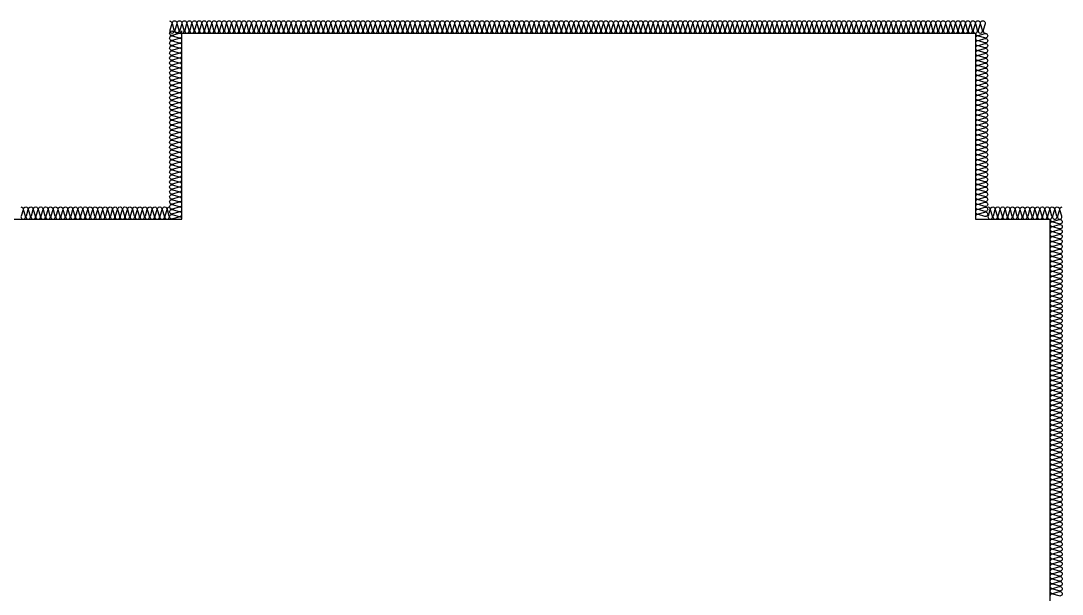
# Model space of a CAD drawing. Header units: millimetres. Extents: x 17311 to 801382, y -242618 to -104888.
# Drawn here: x 548611 to 552811, y -196841 to -194529 of the extents above; entities that cross this region are included whole.
import ezdxf

# ---------------------------------------------------------------- set-up
doc = ezdxf.new("R2010")
doc.units = ezdxf.units.MM
doc.header["$LTSCALE"] = 250
doc.layers.add('ISL', color=251, linetype='Continuous')

msp = doc.modelspace()

# ---------------------------------------------------------------- linework, layer by layer
at = {"layer": 'ISL'}
for points in [[(549210.7, -194529.5, -0.509039), (549219.5, -194541.6), (549211.8, -194567.4, 0.509267), (549220.7, -194579.5, 0.509267), (549229.5, -194567.4), (549221.8, -194541.6, -1.372593), (549239.5, -194541.6), (549231.8, -194567.4, 0.509267), (549240.7, -194579.5, 0.509267), (549249.5, -194567.4), (549241.8, -194541.6, -1.372593), (549259.5, -194541.6), (549251.8, -194567.4, 0.509267), (549260.7, -194579.5, 0.509267), (549269.5, -194567.4), (549261.8, -194541.6, -1.372593), (549279.5, -194541.6), (549271.8, -194567.4, 0.509267), (549280.7, -194579.5, 0.509267), (549289.5, -194567.4), (549281.8, -194541.6, -1.372593), (549299.5, -194541.6), (549291.8, -194567.4, 0.509267), (549300.7, -194579.5, 0.509267), (549309.5, -194567.4), (549301.8, -194541.6, -1.372593), (549319.5, -194541.6), (549311.8, -194567.4, 0.509267), (549320.7, -194579.5, 0.509267), (549329.5, -194567.4), (549321.8, -194541.6, -1.372593), (549339.5, -194541.6), (549331.8, -194567.4, 0.509267), (549340.7, -194579.5, 0.509267), (549349.5, -194567.4), (549341.8, -194541.6, -1.372593), (549359.5, -194541.6), (549351.8, -194567.4, 0.509267), (549360.7, -194579.5, 0.509267), (549369.5, -194567.4), (549361.8, -194541.6, -1.372593), (549379.5, -194541.6), (549371.8, -194567.4, 0.509267), (549380.7, -194579.5, 0.509267), (549389.5, -194567.4), (549381.8, -194541.6, -1.372593), (549399.5, -194541.6), (549391.8, -194567.4, 0.509267), (549400.7, -194579.5, 0.509267), (549409.5, -194567.4), (549401.8, -194541.6, -1.372593), (549419.5, -194541.6), (549411.8, -194567.4, 0.509267), (549420.7, -194579.5, 0.509267), (549429.5, -194567.4), (549421.8, -194541.6, -1.372593), (549439.5, -194541.6), (549431.8, -194567.4, 0.509267), (549440.7, -194579.5, 0.509267), (549449.5, -194567.4), (549441.8, -194541.6, -1.372593), (549459.5, -194541.6), (549451.8, -194567.4, 0.509267), (549460.7, -194579.5, 0.509267), (549469.5, -194567.4), (549461.8, -194541.6, -1.372593), (549479.5, -194541.6), (549471.8, -194567.4, 0.509267), (549480.7, -194579.5, 0.509267), (549489.5, -194567.4), (549481.8, -194541.6, -1.372593), (549499.5, -194541.6), (549491.8, -194567.4, 0.509267), (549500.7, -194579.5, 0.509267), (549509.5, -194567.4), (549501.8, -194541.6, -1.372593), (549519.5, -194541.6), (549511.8, -194567.4, 0.509267), (549520.7, -194579.5, 0.509267), (549529.5, -194567.4), (549521.8, -194541.6, -1.372593), (549539.5, -194541.6), (549531.8, -194567.4, 0.509267), (549540.7, -194579.5, 0.509267), (549549.5, -194567.4), (549541.8, -194541.6, -1.372593), (549559.5, -194541.6), (549551.8, -194567.4, 0.509267), (549560.7, -194579.5, 0.509267), (549569.5, -194567.4), (549561.8, -194541.6, -1.372593), (549579.5, -194541.6), (549571.8, -194567.4, 0.509267), (549580.7, -194579.5, 0.509267), (549589.5, -194567.4), (549581.8, -194541.6, -1.372593), (549599.5, -194541.6), (549591.8, -194567.4, 0.509267), (549600.7, -194579.5, 0.509267), (549609.5, -194567.4), (549601.8, -194541.6, -1.372593), (549619.5, -194541.6), (549611.8, -194567.4, 0.509267), (549620.7, -194579.5, 0.509267), (549629.5, -194567.4), (549621.8, -194541.6, -1.372593), (549639.5, -194541.6), (549631.8, -194567.4, 0.509267), (549640.7, -194579.5, 0.509267), (549649.5, -194567.4), (549641.8, -194541.6, -1.372593), (549659.5, -194541.6), (549651.8, -194567.4, 0.509267), (549660.7, -194579.5, 0.509267), (549669.5, -194567.4), (549661.8, -194541.6, -1.372593), (549679.5, -194541.6), (549671.8, -194567.4, 0.509267), (549680.7, -194579.5, 0.509267), (549689.5, -194567.4), (549681.8, -194541.6, -1.372593), (549699.5, -194541.6), (549691.8, -194567.4, 0.509267), (549700.7, -194579.5, 0.509267), (549709.5, -194567.4), (549701.8, -194541.6, -1.372593), (549719.5, -194541.6), (549711.8, -194567.4, 0.509267), (549720.7, -194579.5, 0.509267), (549729.5, -194567.4), (549721.8, -194541.6, -1.372593), (549739.5, -194541.6), (549731.8, -194567.4, 0.509267), (549740.7, -194579.5, 0.509267), (549749.5, -194567.4), (549741.8, -194541.6, -1.372593), (549759.5, -194541.6), (549751.8, -194567.4, 0.509267), (549760.7, -194579.5, 0.509267), (549769.5, -194567.4), (549761.8, -194541.6, -1.372593), (549779.5, -194541.6), (549771.8, -194567.4, 0.509267), (549780.7, -194579.5, 0.509267), (549789.5, -194567.4), (549781.8, -194541.6, -1.372593), (549799.5, -194541.6), (549791.8, -194567.4, 0.509267), (549800.7, -194579.5, 0.509267), (549809.5, -194567.4), (549801.8, -194541.6, -1.372593), (549819.5, -194541.6), (549811.8, -194567.4, 0.509267), (549820.7, -194579.5, 0.509267), (549829.5, -194567.4), (549821.8, -194541.6, -1.372593), (549839.5, -194541.6), (549831.8, -194567.4, 0.509267), (549840.7, -194579.5, 0.509267), (549849.5, -194567.4), (549841.8, -194541.6, -1.372593), (549859.5, -194541.6), (549851.8, -194567.4, 0.509267), (549860.7, -194579.5, 0.509267), (549869.5, -194567.4), (549861.8, -194541.6, -1.372593), (549879.5, -194541.6), (549871.8, -194567.4, 0.509267), (549880.7, -194579.5, 0.509267), (549889.5, -194567.4), (549881.8, -194541.6, -1.372593), (549899.5, -194541.6), (549891.8, -194567.4, 0.509267), (549900.7, -194579.5, 0.509267), (549909.5, -194567.4), (549901.8, -194541.6, -1.372593), (549919.5, -194541.6), (549911.8, -194567.4, 0.509267), (549920.7, -194579.5, 0.509267), (549929.5, -194567.4), (549921.8, -194541.6, -1.372593), (549939.5, -194541.6), (549931.8, -194567.4, 0.509267), (549940.7, -194579.5, 0.509267), (549949.5, -194567.4), (549941.8, -194541.6, -1.372593), (549959.5, -194541.6), (549951.8, -194567.4, 0.509267), (549960.7, -194579.5, 0.509267), (549969.5, -194567.4), (549961.8, -194541.6, -1.372593), (549979.5, -194541.6), (549971.8, -194567.4, 0.509267), (549980.7, -194579.5, 0.509267), (549989.5, -194567.4), (549981.8, -194541.6, -1.372593), (549999.5, -194541.6), (549991.8, -194567.4, 0.509267), (550000.7, -194579.5, 0.509267), (550009.5, -194567.4), (550001.8, -194541.6, -1.372593), (550019.5, -194541.6), (550011.8, -194567.4, 0.509267), (550020.7, -194579.5, 0.509267), (550029.5, -194567.4), (550021.8, -194541.6, -1.372593), (550039.5, -194541.6), (550031.8, -194567.4, 0.509267), (550040.7, -194579.5, 0.509267), (550049.5, -194567.4), (550041.8, -194541.6, -1.372593), (550059.5, -194541.6), (550051.8, -194567.4, 0.509267), (550060.7, -194579.5, 0.509267), (550069.5, -194567.4), (550061.8, -194541.6, -1.372593), (550079.5, -194541.6), (550071.8, -194567.4, 0.509267), (550080.7, -194579.5, 0.509267), (550089.5, -194567.4), (550081.8, -194541.6, -1.372593), (550099.5, -194541.6), (550091.8, -194567.4, 0.509267), (550100.7, -194579.5, 0.509267), (550109.5, -194567.4), (550101.8, -194541.6, -1.372593), (550119.5, -194541.6), (550111.8, -194567.4, 0.509267), (550120.7, -194579.5, 0.509267), (550129.5, -194567.4), (550121.8, -194541.6, -1.372593), (550139.5, -194541.6), (550131.8, -194567.4, 0.509267), (550140.7, -194579.5, 0.509267), (550149.5, -194567.4), (550141.8, -194541.6, -1.372593), (550159.5, -194541.6), (550151.8, -194567.4, 0.509267), (550160.7, -194579.5, 0.509267), (550169.5, -194567.4), (550161.8, -194541.6, -1.372593), (550179.5, -194541.6), (550171.8, -194567.4, 0.509267), (550180.7, -194579.5, 0.509267), (550189.5, -194567.4), (550181.8, -194541.6, -1.372593), (550199.5, -194541.6), (550191.8, -194567.4, 0.509267), (550200.7, -194579.5, 0.509267), (550209.5, -194567.4), (550201.8, -194541.6, -1.372593), (550219.5, -194541.6), (550211.8, -194567.4, 0.509267), (550220.7, -194579.5, 0.509267), (550229.5, -194567.4), (550221.8, -194541.6, -1.372593), (550239.5, -194541.6), (550231.8, -194567.4, 0.509267), (550240.7, -194579.5, 0.509267), (550249.5, -194567.4), (550241.8, -194541.6, -1.372593), (550259.5, -194541.6), (550251.8, -194567.4, 0.509267), (550260.7, -194579.5, 0.509267), (550269.5, -194567.4), (550261.8, -194541.6, -1.372593), (550279.5, -194541.6), (550271.8, -194567.4, 0.509267), (550280.7, -194579.5, 0.509267), (550289.5, -194567.4), (550281.8, -194541.6, -1.372593), (550299.5, -194541.6), (550291.8, -194567.4, 0.509267), (550300.7, -194579.5, 0.509267), (550309.5, -194567.4), (550301.8, -194541.6, -1.372593), (550319.5, -194541.6), (550311.8, -194567.4, 0.509267), (550320.7, -194579.5, 0.509267), (550329.5, -194567.4), (550321.8, -194541.6, -1.372593), (550339.5, -194541.6), (550331.8, -194567.4, 0.509267), (550340.7, -194579.5, 0.509267), (550349.5, -194567.4), (550341.8, -194541.6, -1.372593), (550359.5, -194541.6), (550351.8, -194567.4, 0.509267), (550360.7, -194579.5, 0.509267), (550369.5, -194567.4), (550361.8, -194541.6, -1.372593), (550379.5, -194541.6), (550371.8, -194567.4, 0.509267), (550380.7, -194579.5, 0.509267), (550389.5, -194567.4), (550381.8, -194541.6, -1.372593), (550399.5, -194541.6), (550391.8, -194567.4, 0.509267), (550400.7, -194579.5, 0.509267), (550409.5, -194567.4), (550401.8, -194541.6, -1.372593), (550419.5, -194541.6), (550411.8, -194567.4, 0.509267), (550420.7, -194579.5, 0.509267), (550429.5, -194567.4), (550421.8, -194541.6, -1.372593), (550439.5, -194541.6), (550431.8, -194567.4, 0.509267), (550440.7, -194579.5, 0.509267), (550449.5, -194567.4), (550441.8, -194541.6, -1.372593), (550459.5, -194541.6), (550451.8, -194567.4, 0.509267), (550460.7, -194579.5, 0.509267), (550469.5, -194567.4), (550461.8, -194541.6, -1.372593), (550479.5, -194541.6), (550471.8, -194567.4, 0.509267), (550480.7, -194579.5, 0.509267), (550489.5, -194567.4), (550481.8, -194541.6, -1.372593), (550499.5, -194541.6), (550491.8, -194567.4, 0.509267), (550500.7, -194579.5, 0.509267), (550509.5, -194567.4), (550501.8, -194541.6, -1.372593), (550519.5, -194541.6), (550511.8, -194567.4, 0.509267), (550520.7, -194579.5, 0.509267), (550529.5, -194567.4), (550521.8, -194541.6, -1.372593), (550539.5, -194541.6), (550531.8, -194567.4, 0.509267), (550540.7, -194579.5, 0.509267), (550549.5, -194567.4), (550541.8, -194541.6, -1.372593), (550559.5, -194541.6), (550551.8, -194567.4, 0.509267), (550560.7, -194579.5, 0.509267), (550569.5, -194567.4), (550561.8, -194541.6, -1.372593), (550579.5, -194541.6), (550571.8, -194567.4, 0.509267), (550580.7, -194579.5, 0.509267), (550589.5, -194567.4), (550581.8, -194541.6, -1.372593), (550599.5, -194541.6), (550591.8, -194567.4, 0.509267), (550600.7, -194579.5, 0.509267), (550609.5, -194567.4), (550601.8, -194541.6, -1.372593), (550619.5, -194541.6), (550611.8, -194567.4, 0.509267), (550620.7, -194579.5, 0.509267), (550629.5, -194567.4), (550621.8, -194541.6, -1.372593), (550639.5, -194541.6), (550631.8, -194567.4, 0.509267), (550640.7, -194579.5, 0.509267), (550649.5, -194567.4), (550641.8, -194541.6, -1.372593), (550659.5, -194541.6), (550651.8, -194567.4, 0.509267), (550660.7, -194579.5, 0.509267), (550669.5, -194567.4), (550661.8, -194541.6, -1.372593), (550679.5, -194541.6), (550671.8, -194567.4, 0.509267), (550680.7, -194579.5, 0.509267), (550689.5, -194567.4), (550681.8, -194541.6, -1.372593), (550699.5, -194541.6), (550691.8, -194567.4, 0.509267), (550700.7, -194579.5, 0.509267), (550709.5, -194567.4), (550701.8, -194541.6, -1.372593), (550719.5, -194541.6), (550711.8, -194567.4, 0.509267), (550720.7, -194579.5, 0.509267), (550729.5, -194567.4), (550721.8, -194541.6, -1.372593), (550739.5, -194541.6), (550731.8, -194567.4, 0.509267), (550740.7, -194579.5, 0.509267), (550749.5, -194567.4), (550741.8, -194541.6, -1.372593), (550759.5, -194541.6), (550751.8, -194567.4, 0.509267), (550760.7, -194579.5, 0.509267), (550769.5, -194567.4), (550761.8, -194541.6, -1.372593), (550779.5, -194541.6), (550771.8, -194567.4, 0.509267), (550780.7, -194579.5, 0.509267), (550789.5, -194567.4), (550781.8, -194541.6, -1.372593), (550799.5, -194541.6), (550791.8, -194567.4, 0.509267), (550800.7, -194579.5, 0.509267), (550809.5, -194567.4), (550801.8, -194541.6, -1.372593), (550819.5, -194541.6), (550811.8, -194567.4, 0.509267), (550820.7, -194579.5, 0.509267), (550829.5, -194567.4), (550821.8, -194541.6, -1.372593), (550839.5, -194541.6), (550831.8, -194567.4, 0.509267), (550840.7, -194579.5, 0.509267), (550849.5, -194567.4), (550841.8, -194541.6, -1.372593), (550859.5, -194541.6), (550851.8, -194567.4, 0.509267), (550860.7, -194579.5, 0.509267), (550869.5, -194567.4), (550861.8, -194541.6, -1.372593), (550879.5, -194541.6), (550871.8, -194567.4, 0.509267), (550880.7, -194579.5, 0.509267), (550889.5, -194567.4), (550881.8, -194541.6, -1.372593), (550899.5, -194541.6), (550891.8, -194567.4, 0.509267), (550900.7, -194579.5, 0.509267), (550909.5, -194567.4), (550901.8, -194541.6, -1.372593), (550919.5, -194541.6), (550911.8, -194567.4, 0.509267), (550920.7, -194579.5, 0.509267), (550929.5, -194567.4), (550921.8, -194541.6, -1.372593), (550939.5, -194541.6), (550931.8, -194567.4, 0.509267), (550940.7, -194579.5, 0.509267), (550949.5, -194567.4), (550941.8, -194541.6, -1.372593), (550959.5, -194541.6), (550951.8, -194567.4, 0.509267), (550960.7, -194579.5, 0.509267), (550969.5, -194567.4), (550961.8, -194541.6, -1.372593), (550979.5, -194541.6), (550971.8, -194567.4, 0.509267), (550980.7, -194579.5, 0.509267), (550989.5, -194567.4), (550981.8, -194541.6, -1.372593), (550999.5, -194541.6), (550991.8, -194567.4, 0.509267), (551000.7, -194579.5, 0.509267), (551009.5, -194567.4), (551001.8, -194541.6, -1.372593), (551019.5, -194541.6), (551011.8, -194567.4, 0.509267), (551020.7, -194579.5, 0.509267), (551029.5, -194567.4), (551021.8, -194541.6, -1.372593), (551039.5, -194541.6), (551031.8, -194567.4, 0.509267), (551040.7, -194579.5, 0.509267), (551049.5, -194567.4), (551041.8, -194541.6, -1.372593), (551059.5, -194541.6), (551051.8, -194567.4, 0.509267), (551060.7, -194579.5, 0.509267), (551069.5, -194567.4), (551061.8, -194541.6, -1.372593), (551079.5, -194541.6), (551071.8, -194567.4, 0.509267), (551080.7, -194579.5, 0.509267), (551089.5, -194567.4), (551081.8, -194541.6, -1.372593), (551099.5, -194541.6), (551091.8, -194567.4, 0.509267), (551100.7, -194579.5, 0.509267), (551109.5, -194567.4), (551101.8, -194541.6, -1.372593), (551119.5, -194541.6), (551111.8, -194567.4, 0.509267), (551120.7, -194579.5, 0.509267), (551129.5, -194567.4), (551121.8, -194541.6, -1.372593), (551139.5, -194541.6), (551131.8, -194567.4, 0.509267), (551140.7, -194579.5, 0.509267), (551149.5, -194567.4), (551141.8, -194541.6, -1.372593), (551159.5, -194541.6), (551151.8, -194567.4, 0.509267), (551160.7, -194579.5, 0.509267), (551169.5, -194567.4), (551161.8, -194541.6, -1.372593), (551179.5, -194541.6), (551171.8, -194567.4, 0.509267), (551180.7, -194579.5, 0.509267), (551189.5, -194567.4), (551181.8, -194541.6, -1.372593), (551199.5, -194541.6), (551191.8, -194567.4, 0.509267), (551200.7, -194579.5, 0.509267), (551209.5, -194567.4), (551201.8, -194541.6, -1.372593), (551219.5, -194541.6), (551211.8, -194567.4, 0.509267), (551220.7, -194579.5, 0.509267), (551229.5, -194567.4), (551221.8, -194541.6, -1.372593), (551239.5, -194541.6), (551231.8, -194567.4, 0.509267), (551240.7, -194579.5, 0.509267), (551249.5, -194567.4), (551241.8, -194541.6, -1.372593), (551259.5, -194541.6), (551251.8, -194567.4, 0.509267), (551260.7, -194579.5, 0.509267), (551269.5, -194567.4), (551261.8, -194541.6, -1.372593), (551279.5, -194541.6), (551271.8, -194567.4, 0.509267), (551280.7, -194579.5, 0.509267), (551289.5, -194567.4), (551281.8, -194541.6, -1.372593), (551299.5, -194541.6), (551291.8, -194567.4, 0.509267), (551300.7, -194579.5, 0.509267), (551309.5, -194567.4), (551301.8, -194541.6, -1.372593), (551319.5, -194541.6), (551311.8, -194567.4, 0.509267), (551320.7, -194579.5, 0.509267), (551329.5, -194567.4), (551321.8, -194541.6, -1.372593), (551339.5, -194541.6), (551331.8, -194567.4, 0.509267), (551340.7, -194579.5, 0.509267), (551349.5, -194567.4), (551341.8, -194541.6, -1.372593), (551359.5, -194541.6), (551351.8, -194567.4, 0.509267), (551360.7, -194579.5, 0.509267), (551369.5, -194567.4), (551361.8, -194541.6, -1.372593), (551379.5, -194541.6), (551371.8, -194567.4, 0.509267), (551380.7, -194579.5, 0.509267), (551389.5, -194567.4), (551381.8, -194541.6, -1.372593), (551399.5, -194541.6), (551391.8, -194567.4, 0.509267), (551400.7, -194579.5, 0.509267), (551409.5, -194567.4), (551401.8, -194541.6, -1.372593), (551419.5, -194541.6), (551411.8, -194567.4, 0.509267), (551420.7, -194579.5, 0.509267), (551429.5, -194567.4), (551421.8, -194541.6, -1.372593), (551439.5, -194541.6), (551431.8, -194567.4, 0.509267), (551440.7, -194579.5, 0.509267), (551449.5, -194567.4), (551441.8, -194541.6, -1.372593), (551459.5, -194541.6), (551451.8, -194567.4, 0.509267), (551460.7, -194579.5, 0.509267), (551469.5, -194567.4), (551461.8, -194541.6, -1.372593), (551479.5, -194541.6), (551471.8, -194567.4, 0.509267), (551480.7, -194579.5, 0.509267), (551489.5, -194567.4), (551481.8, -194541.6, -1.372593), (551499.5, -194541.6), (551491.8, -194567.4, 0.509267), (551500.7, -194579.5, 0.509267), (551509.5, -194567.4), (551501.8, -194541.6, -1.372593), (551519.5, -194541.6), (551511.8, -194567.4, 0.509267), (551520.7, -194579.5, 0.509267), (551529.5, -194567.4), (551521.8, -194541.6, -1.372593), (551539.5, -194541.6), (551531.8, -194567.4, 0.509267), (551540.7, -194579.5, 0.509267), (551549.5, -194567.4), (551541.8, -194541.6, -1.372593), (551559.5, -194541.6), (551551.8, -194567.4, 0.509267), (551560.7, -194579.5, 0.509267), (551569.5, -194567.4), (551561.8, -194541.6, -1.372593), (551579.5, -194541.6), (551571.8, -194567.4, 0.509267), (551580.7, -194579.5, 0.509267), (551589.5, -194567.4), (551581.8, -194541.6, -1.372593), (551599.5, -194541.6), (551591.8, -194567.4, 0.509267), (551600.7, -194579.5, 0.509267), (551609.5, -194567.4), (551601.8, -194541.6, -1.372593), (551619.5, -194541.6), (551611.8, -194567.4, 0.509267), (551620.7, -194579.5, 0.509267), (551629.5, -194567.4), (551621.8, -194541.6, -1.372593), (551639.5, -194541.6), (551631.8, -194567.4, 0.509267), (551640.7, -194579.5, 0.509267), (551649.5, -194567.4), (551641.8, -194541.6, -1.372593), (551659.5, -194541.6), (551651.8, -194567.4, 0.509267), (551660.7, -194579.5, 0.509267), (551669.5, -194567.4), (551661.8, -194541.6, -1.372593), (551679.5, -194541.6), (551671.8, -194567.4, 0.509267), (551680.7, -194579.5, 0.509267), (551689.5, -194567.4), (551681.8, -194541.6, -1.372593), (551699.5, -194541.6), (551691.8, -194567.4, 0.509267), (551700.7, -194579.5, 0.509267), (551709.5, -194567.4), (551701.8, -194541.6, -1.372593), (551719.5, -194541.6), (551711.8, -194567.4, 0.509267), (551720.7, -194579.5, 0.509267), (551729.5, -194567.4), (551721.8, -194541.6, -1.372593), (551739.5, -194541.6), (551731.8, -194567.4, 0.509267), (551740.7, -194579.5, 0.509267), (551749.5, -194567.4), (551741.8, -194541.6, -1.372593), (551759.5, -194541.6), (551751.8, -194567.4, 0.509267), (551760.7, -194579.5, 0.509267), (551769.5, -194567.4), (551761.8, -194541.6, -1.372593), (551779.5, -194541.6), (551771.8, -194567.4, 0.509267), (551780.7, -194579.5, 0.509267), (551789.5, -194567.4), (551781.8, -194541.6, -1.372593), (551799.5, -194541.6), (551791.8, -194567.4, 0.509267), (551800.7, -194579.5, 0.509267), (551809.5, -194567.4), (551801.8, -194541.6, -1.372593), (551819.5, -194541.6), (551811.8, -194567.4, 0.509267), (551820.7, -194579.5, 0.509267), (551829.5, -194567.4), (551821.8, -194541.6, -1.372593), (551839.5, -194541.6), (551831.8, -194567.4, 0.509267), (551840.7, -194579.5, 0.509267), (551849.5, -194567.4), (551841.8, -194541.6, -1.372593), (551859.5, -194541.6), (551851.8, -194567.4, 0.509267), (551860.7, -194579.5, 0.509267), (551869.5, -194567.4), (551861.8, -194541.6, -1.372593), (551879.5, -194541.6), (551871.8, -194567.4, 0.509267), (551880.7, -194579.5, 0.509267), (551889.5, -194567.4), (551881.8, -194541.6, -1.372593), (551899.5, -194541.6), (551891.8, -194567.4, 0.509267), (551900.7, -194579.5, 0.509267), (551909.5, -194567.4), (551901.8, -194541.6, -1.372593), (551919.5, -194541.6), (551911.8, -194567.4, 0.509267), (551920.7, -194579.5, 0.509267), (551929.5, -194567.4), (551921.8, -194541.6, -1.372593), (551939.5, -194541.6), (551931.8, -194567.4, 0.509267), (551940.7, -194579.5, 0.509267), (551949.5, -194567.4), (551941.8, -194541.6, -1.372593), (551959.5, -194541.6), (551951.8, -194567.4, 0.509267), (551960.7, -194579.5, 0.509267), (551969.5, -194567.4), (551961.8, -194541.6, -1.372593), (551979.5, -194541.6), (551971.8, -194567.4, 0.509267), (551980.7, -194579.5, 0.509267), (551989.5, -194567.4), (551981.8, -194541.6, -1.372593), (551999.5, -194541.6), (551991.8, -194567.4, 0.509267), (552000.7, -194579.5, 0.509267), (552009.5, -194567.4), (552001.8, -194541.6, -1.372593), (552019.5, -194541.6), (552011.8, -194567.4, 0.509267), (552020.7, -194579.5, 0.509267), (552029.5, -194567.4), (552021.8, -194541.6, -1.372593), (552039.5, -194541.6), (552031.8, -194567.4, 0.509267), (552040.7, -194579.5, 0.509267), (552049.5, -194567.4), (552041.8, -194541.6, -1.372593), (552059.5, -194541.6), (552051.8, -194567.4, 0.509267), (552060.7, -194579.5, 0.509267), (552069.5, -194567.4), (552061.8, -194541.6, -1.372593), (552079.5, -194541.6), (552071.8, -194567.4, 0.509267), (552080.7, -194579.5, 0.509267), (552089.5, -194567.4), (552081.8, -194541.6, -1.372593), (552099.5, -194541.6), (552091.8, -194567.4, 0.509267), (552100.7, -194579.5, 0.509267), (552109.5, -194567.4), (552101.8, -194541.6, -1.372593), (552119.5, -194541.6), (552111.8, -194567.4, 0.509267), (552120.7, -194579.5, 0.509267), (552129.5, -194567.4), (552121.8, -194541.6, -1.372593), (552139.5, -194541.6), (552131.8, -194567.4, 0.509267), (552140.7, -194579.5, 0.509267), (552149.5, -194567.4), (552141.8, -194541.6, -1.372593), (552159.5, -194541.6), (552151.8, -194567.4, 0.509267), (552160.7, -194579.5, 0.509267), (552169.5, -194567.4), (552161.8, -194541.6, -1.372593), (552179.5, -194541.6), (552171.8, -194567.4, 0.509267), (552180.7, -194579.5, 0.509267), (552189.5, -194567.4), (552181.8, -194541.6, -1.372593), (552199.5, -194541.6), (552191.8, -194567.4, 0.509267), (552200.7, -194579.5, 0.509267), (552209.5, -194567.4), (552201.8, -194541.6, -1.372593), (552219.5, -194541.6), (552211.8, -194567.4, 0.509267), (552220.7, -194579.5, 0.509267), (552229.5, -194567.4), (552221.8, -194541.6, -1.372593), (552239.5, -194541.6), (552231.8, -194567.4, 0.509267), (552240.7, -194579.5, 0.509267), (552249.5, -194567.4), (552241.8, -194541.6, -1.372593), (552259.5, -194541.6), (552251.8, -194567.4, 0.509267), (552260.7, -194579.5, 0.509267), (552269.5, -194567.4), (552261.8, -194541.6, -1.372593), (552279.5, -194541.6), (552271.8, -194567.4, 0.509267), (552280.7, -194579.5, 0.509267), (552289.5, -194567.4), (552281.8, -194541.6, -1.372593), (552299.5, -194541.6), (552291.8, -194567.4, 0.509267), (552300.7, -194579.5, 0.509267), (552309.5, -194567.4), (552301.8, -194541.6, -1.372593), (552319.5, -194541.6), (552311.8, -194567.4, 0.509267), (552320.7, -194579.5, 0.509267), (552329.5, -194567.4), (552321.8, -194541.6, -1.372593), (552339.5, -194541.6), (552331.8, -194567.4, 0.509267), (552340.7, -194579.5, 0.509267), (552349.5, -194567.4), (552341.8, -194541.6, -1.372593), (552359.5, -194541.6), (552351.8, -194567.4, 0.509267), (552360.7, -194579.5, 0.509267), (552369.5, -194567.4), (552361.8, -194541.6, -1.372593), (552379.5, -194541.6), (552371.8, -194567.4, 0.509267), (552380.7, -194579.5, 0.509267), (552389.5, -194567.4), (552381.8, -194541.6, -1.372593), (552399.5, -194541.6), (552391.8, -194567.4, 0.509267), (552400.7, -194579.5, 0.509267), (552409.5, -194567.4), (552401.8, -194541.6, -1.372593), (552419.5, -194541.6), (552411.8, -194567.4, 0.509267), (552420.7, -194579.5, 0.509267), (552429.5, -194567.4), (552421.8, -194541.6, -1.372593), (552439.5, -194541.6), (552431.8, -194567.4, 0.509267), (552440.7, -194579.5, 0.509267), (552449.5, -194567.4), (552441.8, -194541.6, -1.372593), (552459.5, -194541.6), (552451.8, -194567.4, 0.509267), (552460.7, -194579.5, 0.509267), (552469.5, -194567.4), (552461.8, -194541.6, -1.372593), (552479.5, -194541.6), (552471.8, -194567.4, 0.509267), (552480.7, -194579.5, 0.509267), (552489.5, -194567.4), (552481.8, -194541.6, -1.372593), (552499.5, -194541.6), (552491.8, -194567.4, 0.509267), (552500.7, -194579.5)], [(549260.7, -195329.5, 0.509267), (549248.5, -195320.6), (549222.8, -195328.3, -1.372593), (549222.8, -195310.6), (549248.5, -195318.3, 0.509267), (549260.7, -195309.5, 0.509267), (549248.5, -195300.6), (549222.8, -195308.3, -1.372593), (549222.8, -195290.6), (549248.5, -195298.3, 0.509267), (549260.7, -195289.5, 0.509267), (549248.5, -195280.6), (549222.8, -195288.3, -1.372593), (549222.8, -195270.6), (549248.5, -195278.3, 0.509267), (549260.7, -195269.5, 0.509267), (549248.5, -195260.6), (549222.8, -195268.3, -1.372593), (549222.8, -195250.6), (549248.5, -195258.3, 0.509267), (549260.7, -195249.5, 0.509267), (549248.5, -195240.6), (549222.8, -195248.3, -1.372593), (549222.8, -195230.6), (549248.5, -195238.3, 0.509267), (549260.7, -195229.5, 0.509267), (549248.5, -195220.6), (549222.8, -195228.3, -1.372593), (549222.8, -195210.6), (549248.5, -195218.3, 0.509267), (549260.7, -195209.5, 0.509267), (549248.5, -195200.6), (549222.8, -195208.3, -1.372593), (549222.8, -195190.6), (549248.5, -195198.3, 0.509267), (549260.7, -195189.5, 0.509267), (549248.5, -195180.6), (549222.8, -195188.3, -1.372593), (549222.8, -195170.6), (549248.5, -195178.3, 0.509267), (549260.7, -195169.5, 0.509267), (549248.5, -195160.6), (549222.8, -195168.3, -1.372593), (549222.8, -195150.6), (549248.5, -195158.3, 0.509267), (549260.7, -195149.5, 0.509267), (549248.5, -195140.6), (549222.8, -195148.3, -1.372593), (549222.8, -195130.6), (549248.5, -195138.3, 0.509267), (549260.7, -195129.5, 0.509267), (549248.5, -195120.6), (549222.8, -195128.3, -1.372593), (549222.8, -195110.6), (549248.5, -195118.3, 0.509267), (549260.7, -195109.5, 0.509267), (549248.5, -195100.6), (549222.8, -195108.3, -1.372593), (549222.8, -195090.6), (549248.5, -195098.3, 0.509267), (549260.7, -195089.5, 0.509267), (549248.5, -195080.6), (549222.8, -195088.3, -1.372593), (549222.8, -195070.6), (549248.5, -195078.3, 0.509267), (549260.7, -195069.5, 0.509267), (549248.5, -195060.6), (549222.8, -195068.3, -1.372593), (549222.8, -195050.6), (549248.5, -195058.3, 0.509267), (549260.7, -195049.5, 0.509267), (549248.5, -195040.6), (549222.8, -195048.3, -1.372593), (549222.8, -195030.6), (549248.5, -195038.3, 0.509267), (549260.7, -195029.5, 0.509267), (549248.5, -195020.6), (549222.8, -195028.3, -1.372593), (549222.8, -195010.6), (549248.5, -195018.3, 0.509267), (549260.7, -195009.5, 0.509267), (549248.5, -195000.6), (549222.8, -195008.3, -1.372593), (549222.8, -194990.6), (549248.5, -194998.3, 0.509267), (549260.7, -194989.5, 0.509267), (549248.5, -194980.6), (549222.8, -194988.3, -1.372593), (549222.8, -194970.6), (549248.5, -194978.3, 0.509267), (549260.7, -194969.5, 0.509267), (549248.5, -194960.6), (549222.8, -194968.3, -1.372593), (549222.8, -194950.6), (549248.5, -194958.3, 0.509267), (549260.7, -194949.5, 0.509267), (549248.5, -194940.6), (549222.8, -194948.3, -1.372593), (549222.8, -194930.6), (549248.5, -194938.3, 0.509267), (549260.7, -194929.5, 0.509267), (549248.5, -194920.6), (549222.8, -194928.3, -1.372593), (549222.8, -194910.6), (549248.5, -194918.3, 0.509267), (549260.7, -194909.5, 0.509267), (549248.5, -194900.6), (549222.8, -194908.3, -1.372593), (549222.8, -194890.6), (549248.5, -194898.3, 0.509267), (549260.7, -194889.5, 0.509267), (549248.5, -194880.6), (549222.8, -194888.3, -1.372593), (549222.8, -194870.6), (549248.5, -194878.3, 0.509267), (549260.7, -194869.5, 0.509267), (549248.5, -194860.6), (549222.8, -194868.3, -1.372593), (549222.8, -194850.6), (549248.5, -194858.3, 0.509267), (549260.7, -194849.5, 0.509267), (549248.5, -194840.6), (549222.8, -194848.3, -1.372593), (549222.8, -194830.6), (549248.5, -194838.3, 0.509267), (549260.7, -194829.5, 0.509267), (549248.5, -194820.6), (549222.8, -194828.3, -1.372593), (549222.8, -194810.6), (549248.5, -194818.3, 0.509267), (549260.7, -194809.5, 0.509267), (549248.5, -194800.6), (549222.8, -194808.3, -1.372593), (549222.8, -194790.6), (549248.5, -194798.3, 0.509267), (549260.7, -194789.5, 0.509267), (549248.5, -194780.6), (549222.8, -194788.3, -1.372593), (549222.8, -194770.6), (549248.5, -194778.3, 0.509267), (549260.7, -194769.5, 0.509267), (549248.5, -194760.6), (549222.8, -194768.3, -1.372593), (549222.8, -194750.6), (549248.5, -194758.3, 0.509267), (549260.7, -194749.5, 0.509267), (549248.5, -194740.6), (549222.8, -194748.3, -1.372593), (549222.8, -194730.6), (549248.5, -194738.3, 0.509267), (549260.7, -194729.5, 0.509267), (549248.5, -194720.6), (549222.8, -194728.3, -1.372593), (549222.8, -194710.6), (549248.5, -194718.3, 0.509267), (549260.7, -194709.5, 0.509267), (549248.5, -194700.6), (549222.8, -194708.3, -1.372593), (549222.8, -194690.6), (549248.5, -194698.3, 0.509267), (549260.7, -194689.5, 0.509267), (549248.5, -194680.6), (549222.8, -194688.3, -1.372593), (549222.8, -194670.6), (549248.5, -194678.3, 0.509267), (549260.7, -194669.5, 0.509267), (549248.5, -194660.6), (549222.8, -194668.3, -1.372593), (549222.8, -194650.6), (549248.5, -194658.3, 0.509267), (549260.7, -194649.5, 0.509267), (549248.5, -194640.6), (549222.8, -194648.3, -1.372593), (549222.8, -194630.6), (549248.5, -194638.3, 0.509267), (549260.7, -194629.5, 0.509267), (549248.5, -194620.6), (549222.8, -194628.3, -1.372593), (549222.8, -194610.6), (549248.5, -194618.3, 0.509267), (549260.7, -194609.5, 0.509267), (549248.5, -194600.6), (549222.8, -194608.3, -1.372593), (549222.8, -194590.6), (549248.5, -194598.3, 0.509267), (549260.7, -194589.5, 0.509267), (549248.5, -194580.6), (549222.8, -194588.3, -1.372593), (549222.8, -194570.6), (549248.5, -194578.3, 0.509267), (549260.7, -194569.5)], [(552460.7, -194579.5, 0.509267), (552472.8, -194588.3), (552498.5, -194580.7, -1.372593), (552498.5, -194598.3), (552472.8, -194590.7, 0.509267), (552460.7, -194599.5, 0.509267), (552472.8, -194608.3), (552498.5, -194600.7, -1.372593), (552498.5, -194618.3), (552472.8, -194610.7, 0.509267), (552460.7, -194619.5, 0.509267), (552472.8, -194628.3), (552498.5, -194620.7, -1.372593), (552498.5, -194638.3), (552472.8, -194630.7, 0.509267), (552460.7, -194639.5, 0.509267), (552472.8, -194648.3), (552498.5, -194640.7, -1.372593), (552498.5, -194658.3), (552472.8, -194650.7, 0.509267), (552460.7, -194659.5, 0.509267), (552472.8, -194668.3), (552498.5, -194660.7, -1.372593), (552498.5, -194678.3), (552472.8, -194670.7, 0.509267), (552460.7, -194679.5, 0.509267), (552472.8, -194688.3), (552498.5, -194680.7, -1.372593), (552498.5, -194698.3), (552472.8, -194690.7, 0.509267), (552460.7, -194699.5, 0.509267), (552472.8, -194708.3), (552498.5, -194700.7, -1.372593), (552498.5, -194718.3), (552472.8, -194710.7, 0.509267), (552460.7, -194719.5, 0.509267), (552472.8, -194728.3), (552498.5, -194720.7, -1.372593), (552498.5, -194738.3), (552472.8, -194730.7, 0.509267), (552460.7, -194739.5, 0.509267), (552472.8, -194748.3), (552498.5, -194740.7, -1.372593), (552498.5, -194758.3), (552472.8, -194750.7, 0.509267), (552460.7, -194759.5, 0.509267), (552472.8, -194768.3), (552498.5, -194760.7, -1.372593), (552498.5, -194778.3), (552472.8, -194770.7, 0.509267), (552460.7, -194779.5, 0.509267), (552472.8, -194788.3), (552498.5, -194780.7, -1.372593), (552498.5, -194798.3), (552472.8, -194790.7, 0.509267), (552460.7, -194799.5, 0.509267), (552472.8, -194808.3), (552498.5, -194800.7, -1.372593), (552498.5, -194818.3), (552472.8, -194810.7, 0.509267), (552460.7, -194819.5, 0.509267), (552472.8, -194828.3), (552498.5, -194820.7, -1.372593), (552498.5, -194838.3), (552472.8, -194830.7, 0.509267), (552460.7, -194839.5, 0.509267), (552472.8, -194848.3), (552498.5, -194840.7, -1.372593), (552498.5, -194858.3), (552472.8, -194850.7, 0.509267), (552460.7, -194859.5, 0.509267), (552472.8, -194868.3), (552498.5, -194860.7, -1.372593), (552498.5, -194878.3), (552472.8, -194870.7, 0.509267), (552460.7, -194879.5, 0.509267), (552472.8, -194888.3), (552498.5, -194880.7, -1.372593), (552498.5, -194898.3), (552472.8, -194890.7, 0.509267), (552460.7, -194899.5, 0.509267), (552472.8, -194908.3), (552498.5, -194900.7, -1.372593), (552498.5, -194918.3), (552472.8, -194910.7, 0.509267), (552460.7, -194919.5, 0.509267), (552472.8, -194928.3), (552498.5, -194920.7, -1.372593), (552498.5, -194938.3), (552472.8, -194930.7, 0.509267), (552460.7, -194939.5, 0.509267), (552472.8, -194948.3), (552498.5, -194940.7, -1.372593), (552498.5, -194958.3), (552472.8, -194950.7, 0.509267), (552460.7, -194959.5, 0.509267), (552472.8, -194968.3), (552498.5, -194960.7, -1.372593), (552498.5, -194978.3), (552472.8, -194970.7, 0.509267), (552460.7, -194979.5, 0.509267), (552472.8, -194988.3), (552498.5, -194980.7, -1.372593), (552498.5, -194998.3), (552472.8, -194990.7, 0.509267), (552460.7, -194999.5, 0.509267), (552472.8, -195008.3), (552498.5, -195000.7, -1.372593), (552498.5, -195018.3), (552472.8, -195010.7, 0.509267), (552460.7, -195019.5, 0.509267), (552472.8, -195028.3), (552498.5, -195020.7, -1.372593), (552498.5, -195038.3), (552472.8, -195030.7, 0.509267), (552460.7, -195039.5, 0.509267), (552472.8, -195048.3), (552498.5, -195040.7, -1.372593), (552498.5, -195058.3), (552472.8, -195050.7, 0.509267), (552460.7, -195059.5, 0.509267), (552472.8, -195068.3), (552498.5, -195060.7, -1.372593), (552498.5, -195078.3), (552472.8, -195070.7, 0.509267), (552460.7, -195079.5, 0.509267), (552472.8, -195088.3), (552498.5, -195080.7, -1.372593), (552498.5, -195098.3), (552472.8, -195090.7, 0.509267), (552460.7, -195099.5, 0.509267), (552472.8, -195108.3), (552498.5, -195100.7, -1.372593), (552498.5, -195118.3), (552472.8, -195110.7, 0.509267), (552460.7, -195119.5, 0.509267), (552472.8, -195128.3), (552498.5, -195120.7, -1.372593), (552498.5, -195138.3), (552472.8, -195130.7, 0.509267), (552460.7, -195139.5, 0.509267), (552472.8, -195148.3), (552498.5, -195140.7, -1.372593), (552498.5, -195158.3), (552472.8, -195150.7, 0.509267), (552460.7, -195159.5, 0.509267), (552472.8, -195168.3), (552498.5, -195160.7, -1.372593), (552498.5, -195178.3), (552472.8, -195170.7, 0.509267), (552460.7, -195179.5, 0.509267), (552472.8, -195188.3), (552498.5, -195180.7, -1.372593), (552498.5, -195198.3), (552472.8, -195190.7, 0.509267), (552460.7, -195199.5, 0.509267), (552472.8, -195208.3), (552498.5, -195200.7, -1.372593), (552498.5, -195218.3), (552472.8, -195210.7, 0.509267), (552460.7, -195219.5, 0.509267), (552472.8, -195228.3), (552498.5, -195220.7, -1.372593), (552498.5, -195238.3), (552472.8, -195230.7, 0.509267), (552460.7, -195239.5, 0.509267), (552472.8, -195248.3), (552498.5, -195240.7, -1.372593), (552498.5, -195258.3), (552472.8, -195250.7, 0.509267), (552460.7, -195259.5, 0.509267), (552472.8, -195268.3), (552498.5, -195260.7, -1.372593), (552498.5, -195278.3), (552472.8, -195270.7, 0.509267), (552460.7, -195279.5, 0.509267), (552472.8, -195288.3), (552498.5, -195280.7, -1.372593), (552498.5, -195298.3), (552472.8, -195290.7, 0.509267), (552460.7, -195299.5, 0.509267), (552472.8, -195308.3), (552498.5, -195300.7, -1.372593), (552498.5, -195318.3), (552472.8, -195310.7, 0.509267), (552460.7, -195319.5)], [(548610.7, -195279.5, -0.509267), (548619.5, -195291.6), (548611.8, -195317.4, 1.372593), (548629.5, -195317.4), (548621.8, -195291.6, -0.509267), (548630.7, -195279.5, -0.509267), (548639.5, -195291.6), (548631.8, -195317.4, 1.372593), (548649.5, -195317.4), (548641.8, -195291.6, -0.509267), (548650.7, -195279.5, -0.509267), (548659.5, -195291.6), (548651.8, -195317.4, 1.372593), (548669.5, -195317.4), (548661.8, -195291.6, -0.509267), (548670.7, -195279.5, -0.509267), (548679.5, -195291.6), (548671.8, -195317.4, 1.372593), (548689.5, -195317.4), (548681.8, -195291.6, -0.509267), (548690.7, -195279.5, -0.509267), (548699.5, -195291.6), (548691.8, -195317.4, 1.372593), (548709.5, -195317.4), (548701.8, -195291.6, -0.509267), (548710.7, -195279.5, -0.509267), (548719.5, -195291.6), (548711.8, -195317.4, 1.372593), (548729.5, -195317.4), (548721.8, -195291.6, -0.509267), (548730.7, -195279.5, -0.509267), (548739.5, -195291.6), (548731.8, -195317.4, 1.372593), (548749.5, -195317.4), (548741.8, -195291.6, -0.509267), (548750.7, -195279.5, -0.509267), (548759.5, -195291.6), (548751.8, -195317.4, 1.372593), (548769.5, -195317.4), (548761.8, -195291.6, -0.509267), (548770.7, -195279.5, -0.509267), (548779.5, -195291.6), (548771.8, -195317.4, 1.372593), (548789.5, -195317.4), (548781.8, -195291.6, -0.509267), (548790.7, -195279.5, -0.509267), (548799.5, -195291.6), (548791.8, -195317.4, 1.372593), (548809.5, -195317.4), (548801.8, -195291.6, -0.509267), (548810.7, -195279.5, -0.509267), (548819.5, -195291.6), (548811.8, -195317.4, 1.372593), (548829.5, -195317.4), (548821.8, -195291.6, -0.509267), (548830.7, -195279.5, -0.509267), (548839.5, -195291.6), (548831.8, -195317.4, 1.372593), (548849.5, -195317.4), (548841.8, -195291.6, -0.509267), (548850.7, -195279.5, -0.509267), (548859.5, -195291.6), (548851.8, -195317.4, 1.372593), (548869.5, -195317.4), (548861.8, -195291.6, -0.509267), (548870.7, -195279.5, -0.509267), (548879.5, -195291.6), (548871.8, -195317.4, 1.372593), (548889.5, -195317.4), (548881.8, -195291.6, -0.509267), (548890.7, -195279.5, -0.509267), (548899.5, -195291.6), (548891.8, -195317.4, 1.372593), (548909.5, -195317.4), (548901.8, -195291.6, -0.509267), (548910.7, -195279.5, -0.509267), (548919.5, -195291.6), (548911.8, -195317.4, 1.372593), (548929.5, -195317.4), (548921.8, -195291.6, -0.509267), (548930.7, -195279.5, -0.509267), (548939.5, -195291.6), (548931.8, -195317.4, 1.372593), (548949.5, -195317.4), (548941.8, -195291.6, -0.509267), (548950.7, -195279.5, -0.509267), (548959.5, -195291.6), (548951.8, -195317.4, 1.372593), (548969.5, -195317.4), (548961.8, -195291.6, -0.509267), (548970.7, -195279.5, -0.509267), (548979.5, -195291.6), (548971.8, -195317.4, 1.372593), (548989.5, -195317.4), (548981.8, -195291.6, -0.509267), (548990.7, -195279.5, -0.509267), (548999.5, -195291.6), (548991.8, -195317.4, 1.372593), (549009.5, -195317.4), (549001.8, -195291.6, -0.509267), (549010.7, -195279.5, -0.509267), (549019.5, -195291.6), (549011.8, -195317.4, 1.372593), (549029.5, -195317.4), (549021.8, -195291.6, -0.509267), (549030.7, -195279.5, -0.509267), (549039.5, -195291.6), (549031.8, -195317.4, 1.372593), (549049.5, -195317.4), (549041.8, -195291.6, -0.509267), (549050.7, -195279.5, -0.509267), (549059.5, -195291.6), (549051.8, -195317.4, 1.372593), (549069.5, -195317.4), (549061.8, -195291.6, -0.509267), (549070.7, -195279.5, -0.509267), (549079.5, -195291.6), (549071.8, -195317.4, 1.372593), (549089.5, -195317.4), (549081.8, -195291.6, -0.509267), (549090.7, -195279.5, -0.509267), (549099.5, -195291.6), (549091.8, -195317.4, 1.372593), (549109.5, -195317.4), (549101.8, -195291.6, -0.509267), (549110.7, -195279.5, -0.509267), (549119.5, -195291.6), (549111.8, -195317.4, 1.372593), (549129.5, -195317.4), (549121.8, -195291.6, -0.509267), (549130.7, -195279.5, -0.509267), (549139.5, -195291.6), (549131.8, -195317.4, 1.372593), (549149.5, -195317.4), (549141.8, -195291.6, -0.509267), (549150.7, -195279.5, -0.509267), (549159.5, -195291.6), (549151.8, -195317.4, 1.372593), (549169.5, -195317.4), (549161.8, -195291.6, -0.509267), (549170.7, -195279.5, -0.509267), (549179.5, -195291.6), (549171.8, -195317.4, 1.372593), (549189.5, -195317.4), (549181.8, -195291.6, -0.509267), (549190.7, -195279.5, -0.509267), (549199.5, -195291.6), (549191.8, -195317.4, 1.372593), (549209.5, -195317.4), (549201.8, -195291.6, -0.509267), (549210.7, -195279.5)], [(552510.7, -195279.5, -0.509267), (552519.5, -195291.6), (552511.8, -195317.4, 1.372593), (552529.5, -195317.4), (552521.8, -195291.6, -0.509267), (552530.7, -195279.5, -0.509267), (552539.5, -195291.6), (552531.8, -195317.4, 1.372593), (552549.5, -195317.4), (552541.8, -195291.6, -0.509267), (552550.7, -195279.5, -0.509267), (552559.5, -195291.6), (552551.8, -195317.4, 1.372593), (552569.5, -195317.4), (552561.8, -195291.6, -0.509267), (552570.7, -195279.5, -0.509267), (552579.5, -195291.6), (552571.8, -195317.4, 1.372593), (552589.5, -195317.4), (552581.8, -195291.6, -0.509267), (552590.7, -195279.5, -0.509267), (552599.5, -195291.6), (552591.8, -195317.4, 1.372593), (552609.5, -195317.4), (552601.8, -195291.6, -0.509267), (552610.7, -195279.5, -0.509267), (552619.5, -195291.6), (552611.8, -195317.4, 1.372593), (552629.5, -195317.4), (552621.8, -195291.6, -0.509267), (552630.7, -195279.5, -0.509267), (552639.5, -195291.6), (552631.8, -195317.4, 1.372593), (552649.5, -195317.4), (552641.8, -195291.6, -0.509267), (552650.7, -195279.5, -0.509267), (552659.5, -195291.6), (552651.8, -195317.4, 1.372593), (552669.5, -195317.4), (552661.8, -195291.6, -0.509267), (552670.7, -195279.5, -0.509267), (552679.5, -195291.6), (552671.8, -195317.4, 1.372593), (552689.5, -195317.4), (552681.8, -195291.6, -0.509267), (552690.7, -195279.5, -0.509267), (552699.5, -195291.6), (552691.8, -195317.4, 1.372593), (552709.5, -195317.4), (552701.8, -195291.6, -0.509267), (552710.7, -195279.5, -0.509267), (552719.5, -195291.6), (552711.8, -195317.4, 1.372593), (552729.5, -195317.4), (552721.8, -195291.6, -0.509267), (552730.7, -195279.5, -0.509267), (552739.5, -195291.6), (552731.8, -195317.4, 1.372593), (552749.5, -195317.4), (552741.8, -195291.6, -0.509267), (552750.7, -195279.5, -0.509267), (552759.5, -195291.6), (552751.8, -195317.4, 1.372593), (552769.5, -195317.4), (552761.8, -195291.6, -0.509267), (552770.7, -195279.5, -0.509267), (552779.5, -195291.6), (552771.8, -195317.4, 1.372593), (552789.5, -195317.4), (552781.8, -195291.6, -0.509267), (552790.7, -195279.5, -0.509267), (552799.5, -195291.6), (552791.8, -195317.4, 1.372593), (552809.5, -195317.4), (552801.8, -195291.6, -0.509267), (552810.7, -195279.5, -0.00045), (552810.7, -195279.5, -0.00045)], [(552760.7, -195329.5, 0.509267), (552772.8, -195338.3), (552798.5, -195330.7, -1.372593), (552798.5, -195348.3), (552772.8, -195340.7, 0.509267), (552760.7, -195349.5, 0.509267), (552772.8, -195358.3), (552798.5, -195350.7, -1.372593), (552798.5, -195368.3), (552772.8, -195360.7, 0.509267), (552760.7, -195369.5, 0.509267), (552772.8, -195378.3), (552798.5, -195370.7, -1.372593), (552798.5, -195388.3), (552772.8, -195380.7, 0.509267), (552760.7, -195389.5, 0.509267), (552772.8, -195398.3), (552798.5, -195390.7, -1.372593), (552798.5, -195408.3), (552772.8, -195400.7, 0.509267), (552760.7, -195409.5, 0.509267), (552772.8, -195418.3), (552798.5, -195410.7, -1.372593), (552798.5, -195428.3), (552772.8, -195420.7, 0.509267), (552760.7, -195429.5, 0.509267), (552772.8, -195438.3), (552798.5, -195430.7, -1.372593), (552798.5, -195448.3), (552772.8, -195440.7, 0.509267), (552760.7, -195449.5, 0.509267), (552772.8, -195458.3), (552798.5, -195450.7, -1.372593), (552798.5, -195468.3), (552772.8, -195460.7, 0.509267), (552760.7, -195469.5, 0.509267), (552772.8, -195478.3), (552798.5, -195470.7, -1.372593), (552798.5, -195488.3), (552772.8, -195480.7, 0.509267), (552760.7, -195489.5, 0.509267), (552772.8, -195498.3), (552798.5, -195490.7, -1.372593), (552798.5, -195508.3), (552772.8, -195500.7, 0.509267), (552760.7, -195509.5, 0.509267), (552772.8, -195518.3), (552798.5, -195510.7, -1.372593), (552798.5, -195528.3), (552772.8, -195520.7, 0.509267), (552760.7, -195529.5, 0.509267), (552772.8, -195538.3), (552798.5, -195530.7, -1.372593), (552798.5, -195548.3), (552772.8, -195540.7, 0.509267), (552760.7, -195549.5, 0.509267), (552772.8, -195558.3), (552798.5, -195550.7, -1.372593), (552798.5, -195568.3), (552772.8, -195560.7, 0.509267), (552760.7, -195569.5, 0.509267), (552772.8, -195578.3), (552798.5, -195570.7, -1.372593), (552798.5, -195588.3), (552772.8, -195580.7, 0.509267), (552760.7, -195589.5, 0.509267), (552772.8, -195598.3), (552798.5, -195590.7, -1.372593), (552798.5, -195608.3), (552772.8, -195600.7, 0.509267), (552760.7, -195609.5, 0.509267), (552772.8, -195618.3), (552798.5, -195610.7, -1.372593), (552798.5, -195628.3), (552772.8, -195620.7, 0.509267), (552760.7, -195629.5, 0.509267), (552772.8, -195638.3), (552798.5, -195630.7, -1.372593), (552798.5, -195648.3), (552772.8, -195640.7, 0.509267), (552760.7, -195649.5, 0.509267), (552772.8, -195658.3), (552798.5, -195650.7, -1.372593), (552798.5, -195668.3), (552772.8, -195660.7, 0.509267), (552760.7, -195669.5, 0.509267), (552772.8, -195678.3), (552798.5, -195670.7, -1.372593), (552798.5, -195688.3), (552772.8, -195680.7, 0.509267), (552760.7, -195689.5, 0.509267), (552772.8, -195698.3), (552798.5, -195690.7, -1.372593), (552798.5, -195708.3), (552772.8, -195700.7, 0.509267), (552760.7, -195709.5, 0.509267), (552772.8, -195718.3), (552798.5, -195710.7, -1.372593), (552798.5, -195728.3), (552772.8, -195720.7, 0.509267), (552760.7, -195729.5, 0.509267), (552772.8, -195738.3), (552798.5, -195730.7, -1.372593), (552798.5, -195748.3), (552772.8, -195740.7, 0.509267), (552760.7, -195749.5, 0.509267), (552772.8, -195758.3), (552798.5, -195750.7, -1.372593), (552798.5, -195768.3), (552772.8, -195760.7, 0.509267), (552760.7, -195769.5, 0.509267), (552772.8, -195778.3), (552798.5, -195770.7, -1.372593), (552798.5, -195788.3), (552772.8, -195780.7, 0.509267), (552760.7, -195789.5, 0.509267), (552772.8, -195798.3), (552798.5, -195790.7, -1.372593), (552798.5, -195808.3), (552772.8, -195800.7, 0.509267), (552760.7, -195809.5, 0.509267), (552772.8, -195818.3), (552798.5, -195810.7, -1.372593), (552798.5, -195828.3), (552772.8, -195820.7, 0.509267), (552760.7, -195829.5, 0.509267), (552772.8, -195838.3), (552798.5, -195830.7, -1.372593), (552798.5, -195848.3), (552772.8, -195840.7, 0.509267), (552760.7, -195849.5, 0.509267), (552772.8, -195858.3), (552798.5, -195850.7, -1.372593), (552798.5, -195868.3), (552772.8, -195860.7, 0.509267), (552760.7, -195869.5, 0.509267), (552772.8, -195878.3), (552798.5, -195870.7, -1.372593), (552798.5, -195888.3), (552772.8, -195880.7, 0.509267), (552760.7, -195889.5, 0.509267), (552772.8, -195898.3), (552798.5, -195890.7, -1.372593), (552798.5, -195908.3), (552772.8, -195900.7, 0.509267), (552760.7, -195909.5, 0.509267), (552772.8, -195918.3), (552798.5, -195910.7, -1.372593), (552798.5, -195928.3), (552772.8, -195920.7, 0.509267), (552760.7, -195929.5, 0.509267), (552772.8, -195938.3), (552798.5, -195930.7, -1.372593), (552798.5, -195948.3), (552772.8, -195940.7, 0.509267), (552760.7, -195949.5, 0.509267), (552772.8, -195958.3), (552798.5, -195950.7, -1.372593), (552798.5, -195968.3), (552772.8, -195960.7, 0.509267), (552760.7, -195969.5, 0.509267), (552772.8, -195978.3), (552798.5, -195970.7, -1.372593), (552798.5, -195988.3), (552772.8, -195980.7, 0.509267), (552760.7, -195989.5, 0.509267), (552772.8, -195998.3), (552798.5, -195990.7, -1.372593), (552798.5, -196008.3), (552772.8, -196000.7, 0.509267), (552760.7, -196009.5, 0.509267), (552772.8, -196018.3), (552798.5, -196010.7, -1.372593), (552798.5, -196028.3), (552772.8, -196020.7, 0.509267), (552760.7, -196029.5, 0.509267), (552772.8, -196038.3), (552798.5, -196030.7, -1.372593), (552798.5, -196048.3), (552772.8, -196040.7, 0.509267), (552760.7, -196049.5, 0.509267), (552772.8, -196058.3), (552798.5, -196050.7, -1.372593), (552798.5, -196068.3), (552772.8, -196060.7, 0.509267), (552760.7, -196069.5, 0.509267), (552772.8, -196078.3), (552798.5, -196070.7, -1.372593), (552798.5, -196088.3), (552772.8, -196080.7, 0.509267), (552760.7, -196089.5, 0.509267), (552772.8, -196098.3), (552798.5, -196090.7, -1.372593), (552798.5, -196108.3), (552772.8, -196100.7, 0.509267), (552760.7, -196109.5, 0.509267), (552772.8, -196118.3), (552798.5, -196110.7, -1.372593), (552798.5, -196128.3), (552772.8, -196120.7, 0.509267), (552760.7, -196129.5, 0.509267), (552772.8, -196138.3), (552798.5, -196130.7, -1.372593), (552798.5, -196148.3), (552772.8, -196140.7, 0.509267), (552760.7, -196149.5, 0.509267), (552772.8, -196158.3), (552798.5, -196150.7, -1.372593), (552798.5, -196168.3), (552772.8, -196160.7, 0.509267), (552760.7, -196169.5, 0.509267), (552772.8, -196178.3), (552798.5, -196170.7, -1.372593), (552798.5, -196188.3), (552772.8, -196180.7, 0.509267), (552760.7, -196189.5, 0.509267), (552772.8, -196198.3), (552798.5, -196190.7, -1.372593), (552798.5, -196208.3), (552772.8, -196200.7, 0.509267), (552760.7, -196209.5, 0.509267), (552772.8, -196218.3), (552798.5, -196210.7, -1.372593), (552798.5, -196228.3), (552772.8, -196220.7, 0.509267), (552760.7, -196229.5, 0.509267), (552772.8, -196238.3), (552798.5, -196230.7, -1.372593), (552798.5, -196248.3), (552772.8, -196240.7, 0.509267), (552760.7, -196249.5, 0.509267), (552772.8, -196258.3), (552798.5, -196250.7, -1.372593), (552798.5, -196268.3), (552772.8, -196260.7, 0.509267), (552760.7, -196269.5, 0.509267), (552772.8, -196278.3), (552798.5, -196270.7, -1.372593), (552798.5, -196288.3), (552772.8, -196280.7, 0.509267), (552760.7, -196289.5, 0.509267), (552772.8, -196298.3), (552798.5, -196290.7, -1.372593), (552798.5, -196308.3), (552772.8, -196300.7, 0.509267), (552760.7, -196309.5, 0.509267), (552772.8, -196318.3), (552798.5, -196310.7, -1.372593), (552798.5, -196328.3), (552772.8, -196320.7, 0.509267), (552760.7, -196329.5, 0.509267), (552772.8, -196338.3), (552798.5, -196330.7, -1.372593), (552798.5, -196348.3), (552772.8, -196340.7, 0.509267), (552760.7, -196349.5, 0.509267), (552772.8, -196358.3), (552798.5, -196350.7, -1.372593), (552798.5, -196368.3), (552772.8, -196360.7, 0.509267), (552760.7, -196369.5, 0.509267), (552772.8, -196378.3), (552798.5, -196370.7, -1.372593), (552798.5, -196388.3), (552772.8, -196380.7, 0.509267), (552760.7, -196389.5, 0.509267), (552772.8, -196398.3), (552798.5, -196390.7, -1.372593), (552798.5, -196408.3), (552772.8, -196400.7, 0.509267), (552760.7, -196409.5, 0.509267), (552772.8, -196418.3), (552798.5, -196410.7, -1.372593), (552798.5, -196428.3), (552772.8, -196420.7, 0.509267), (552760.7, -196429.5, 0.509267), (552772.8, -196438.3), (552798.5, -196430.7, -1.372593), (552798.5, -196448.3), (552772.8, -196440.7, 0.509267), (552760.7, -196449.5, 0.509267), (552772.8, -196458.3), (552798.5, -196450.7, -1.372593), (552798.5, -196468.3), (552772.8, -196460.7, 0.509267), (552760.7, -196469.5, 0.509267), (552772.8, -196478.3), (552798.5, -196470.7, -1.372593), (552798.5, -196488.3), (552772.8, -196480.7, 0.509267), (552760.7, -196489.5, 0.509267), (552772.8, -196498.3), (552798.5, -196490.7, -1.372593), (552798.5, -196508.3), (552772.8, -196500.7, 0.509267), (552760.7, -196509.5, 0.509267), (552772.8, -196518.3), (552798.5, -196510.7, -1.372593), (552798.5, -196528.3), (552772.8, -196520.7, 0.509267), (552760.7, -196529.5, 0.509267), (552772.8, -196538.3), (552798.5, -196530.7, -1.372593), (552798.5, -196548.3), (552772.8, -196540.7, 0.509267), (552760.7, -196549.5, 0.509267), (552772.8, -196558.3), (552798.5, -196550.7, -1.372593), (552798.5, -196568.3), (552772.8, -196560.7, 0.509267), (552760.7, -196569.5, 0.509267), (552772.8, -196578.3), (552798.5, -196570.7, -1.372593), (552798.5, -196588.3), (552772.8, -196580.7, 0.509267), (552760.7, -196589.5, 0.509267), (552772.8, -196598.3), (552798.5, -196590.7, -1.372593), (552798.5, -196608.3), (552772.8, -196600.7, 0.509267), (552760.7, -196609.5, 0.509267), (552772.8, -196618.3), (552798.5, -196610.7, -1.372593), (552798.5, -196628.3), (552772.8, -196620.7, 0.509267), (552760.7, -196629.5, 0.509267), (552772.8, -196638.3), (552798.5, -196630.7, -1.372593), (552798.5, -196648.3), (552772.8, -196640.7, 0.509267), (552760.7, -196649.5, 0.509267), (552772.8, -196658.3), (552798.5, -196650.7, -1.372593), (552798.5, -196668.3), (552772.8, -196660.7, 0.509267), (552760.7, -196669.5, 0.509267), (552772.8, -196678.3), (552798.5, -196670.7, -1.372593), (552798.5, -196688.3), (552772.8, -196680.7, 0.509267), (552760.7, -196689.5, 0.509267), (552772.8, -196698.3), (552798.5, -196690.7, -1.372593), (552798.5, -196708.3), (552772.8, -196700.7, 0.509267), (552760.7, -196709.5, 0.509267), (552772.8, -196718.3), (552798.5, -196710.7, -1.372593), (552798.5, -196728.3), (552772.8, -196720.7, 0.509267), (552760.7, -196729.5, 0.509267), (552772.8, -196738.3), (552798.5, -196730.7, -1.372593), (552798.5, -196748.3), (552772.8, -196740.7, 0.509267), (552760.7, -196749.5, 0.509267), (552772.8, -196758.3), (552798.5, -196750.7, -1.372593), (552798.5, -196768.3), (552772.8, -196760.7, 0.509267), (552760.7, -196769.5, 0.509267), (552772.8, -196778.3), (552798.5, -196770.7, -1.372593), (552798.5, -196788.3), (552772.8, -196780.7, 0.509267), (552760.7, -196789.5, 0.509267), (552772.8, -196798.3), (552798.5, -196790.7, -1.372593), (552798.5, -196808.3), (552772.8, -196800.7, 0.509267), (552760.7, -196809.5, 0.509267), (552772.8, -196818.3), (552798.5, -196810.7, -1.372593), (552798.5, -196828.3), (552772.8, -196820.7, 0.509267), (552760.7, -196829.5, 0.509267), (552772.8, -196838.3), (552798.5, -196830.7, -1.372593), (552798.5, -196848.3), (552772.8, -196840.7, 0.509267), (552760.7, -196849.5, 0.509267)]]:
    msp.add_lwpolyline(points, format="xyb", dxfattribs=at)
msp.add_lwpolyline([(534860.7, -194579.5), (537760.7, -194579.5), (537760.7, -195329.5), (538460.7, -195329.5), (538460.7, -194579.5), (541360.7, -194579.5), (541360.7, -195329.5), (542060.7, -195329.5), (542060.7, -194579.5), (544960.7, -194579.5), (544960.7, -195329.5), (545660.7, -195329.5), (545660.7, -194579.5), (548560.7, -194579.5), (548560.7, -195329.5), (549260.7, -195329.5), (549260.7, -194579.5), (552460.7, -194579.5), (552460.7, -195329.5), (552760.7, -195329.5), (552760.7, -199064.5), (552810.7, -199064.5)], dxfattribs=at)

doc.saveas('drawing.dxf')
